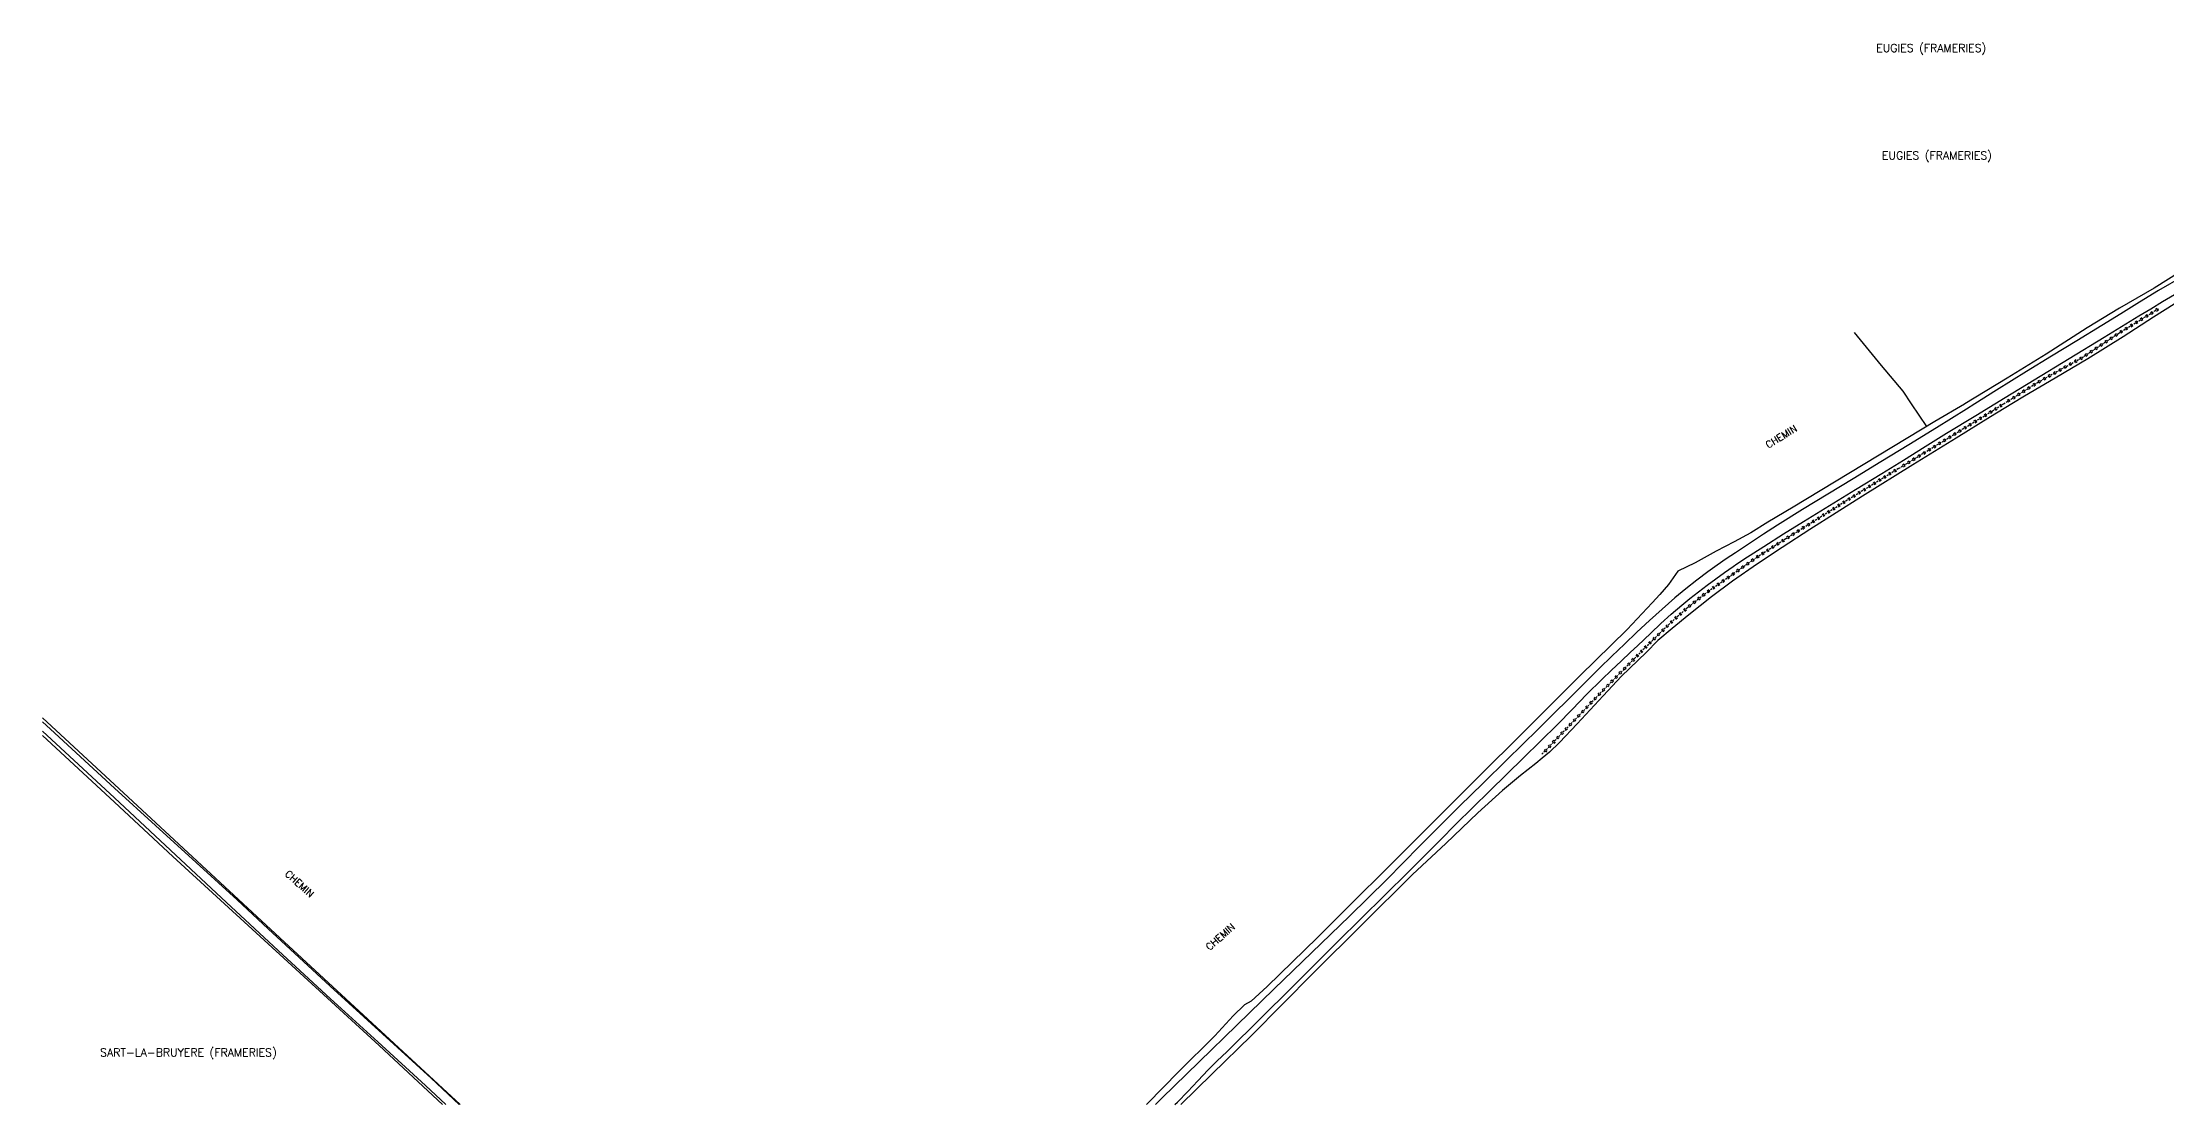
# Model space of a CAD drawing. Header units: millimetres. Extents: x 114000 to 115000, y 119000 to 120001.
# Drawn here: x 114000 to 114531, y 119000 to 119265 of the extents above; entities that cross this region are included whole.
import ezdxf
from ezdxf.enums import TextEntityAlignment as Align

# ---------------------------------------------------------------- set-up
doc = ezdxf.new("R2010")
doc.units = ezdxf.units.MM
doc.linetypes.add('DASHED', pattern=[0.75, 0.5, -0.25])
doc.layers.get('0').update_dxf_attribs({"linetype": 'CONTINUOUS'})
for name, color, linetype in [('W0071', 7, 'CONTINUOUS'), ('W0220', 5, 'DASHED'), ('W0330', 7, 'CONTINUOUS'), ('W0980', 7, 'CONTINUOUS'), ('W0989', 7, 'CONTINUOUS')]:
    doc.layers.add(name, color=color, linetype=linetype)
doc.styles.get("Standard").update_dxf_attribs({"font": 'romans.shx', "width": 0.85})

# ---------------------------------------------------------------- blocks, each defined once
blk = doc.blocks.new('t220o')
at = {"color": 0, "linetype": 'Continuous'}
for p, q in [((-0.25, 0.25), (0.25, 0.25)), ((-0.25, -0.25), (0.25, -0.25))]:
    blk.add_line(p, q, dxfattribs=at)

msp = doc.modelspace()

# ---------------------------------------------------------------- linework, layer by layer
at = {"layer": 'W0071'}
for points in [[(114547.26, 119213.65), (114541.08, 119210.22), (114534.9, 119206.79), (114528.78, 119203.27), (114524.05, 119200.41), (114519.35, 119197.5), (114514.64, 119194.59), (114508.35, 119190.74), (114502.05, 119186.89), (114495.76, 119183.04), (114488.27, 119178.37), (114482.89, 119175)], [(114487.87, 119175), (114490.43, 119176.56), (114497.72, 119181), (114506.45, 119186.32), (114515.18, 119191.63), (114523.91, 119196.93), (114526.86, 119198.74), (114529.82, 119200.55), (114532.79, 119202.33), (114537.72, 119205.18), (114542.68, 119207.97), (114547.65, 119210.76)], [(114482.89, 119175), (114480.79, 119173.69), (114473.29, 119169.03), (114466.37, 119164.77), (114459.43, 119160.53), (114452.5, 119156.28), (114446.18, 119152.43), (114439.86, 119148.59), (114433.59, 119144.67), (114430.08, 119142.4), (114426.58, 119140.1), (114423.08, 119137.8)], [(114425.18, 119136.21), (114430.15, 119139.36), (114435.11, 119142.5), (114440.08, 119145.63), (114446.58, 119149.64), (114453.11, 119153.62), (114459.62, 119157.61), (114465.04, 119160.96), (114470.44, 119164.3), (114475.85, 119167.64), (114483.13, 119172.11), (114487.87, 119175)], [(114423.08, 119137.8), (114420.77, 119136.24), (114418.47, 119134.67), (114416.2, 119133.06), (114413.39, 119130.95), (114410.63, 119128.76), (114407.93, 119126.53), (114404.72, 119123.74), (114401.57, 119120.87), (114398.46, 119117.97), (114395.32, 119115), (114392.2, 119111.99), (114389.1, 119108.97), (114385.27, 119105.17), (114381.45, 119101.35), (114377.63, 119097.54), (114373.73, 119093.71), (114369.82, 119089.88), (114365.91, 119086.06), (114360.02, 119080.27), (114354.13, 119074.48), (114348.27, 119068.66), (114344.15, 119064.51), (114340.05, 119060.35), (114335.93, 119056.21), (114326.6, 119047.06), (114317.19, 119037.99), (114307.79, 119028.92), (114298.43, 119019.81), (114289.07, 119010.69), (114279.73, 119001.55), (114278.16, 119000)], [(114282.95, 119000), (114283.61, 119000.58), (114286.23, 119003.21), (114288.73, 119005.94), (114291.27, 119008.64), (114293.58, 119010.93), (114295.93, 119013.19), (114298.27, 119015.45), (114302.29, 119019.4), (114306.3, 119023.36), (114310.31, 119027.33), (114314.76, 119031.76), (114319.2, 119036.19), (114323.64, 119040.62), (114329.56, 119046.45), (114335.49, 119052.26), (114341.39, 119058.1), (114345.33, 119062.07), (114349.26, 119066.04), (114353.2, 119070), (114361.65, 119078.33), (114370.14, 119086.6), (114378.58, 119094.93), (114382.28, 119098.68), (114385.97, 119102.44), (114389.7, 119106.16), (114392.08, 119108.46), (114394.48, 119110.73), (114396.88, 119113.01), (114398.55, 119114.59), (114400.22, 119116.17), (114401.9, 119117.74), (114404.44, 119120.1), (114407.01, 119122.44), (114409.63, 119124.71), (114411.71, 119126.4), (114413.83, 119128.05), (114415.98, 119129.68), (114418.13, 119131.27), (114420.31, 119132.84), (114422.51, 119134.39), (114423.4, 119135), (114424.29, 119135.6), (114425.18, 119136.21)], [(114018, 119079), (114001.97, 119093.73), (114000, 119095.56)], [(114000, 119093.25), (114018, 119076.57)], [(114104.14, 119000), (114097.12, 119006.6), (114088.75, 119014.27), (114080.33, 119021.89), (114071.93, 119029.54), (114064.16, 119036.71), (114056.4, 119043.91), (114048.64, 119051.09), (114038.44, 119060.41), (114028.22, 119069.71), (114018, 119079)], [(114018, 119076.57), (114032, 119063.5), (114046.01, 119050.43), (114060.05, 119037.4), (114071.93, 119026.51), (114083.84, 119015.65), (114095.7, 119004.74), (114100.77, 119000)]]:
    msp.add_lwpolyline(points, dxfattribs=at)
at = {"layer": 'W0220'}
for points in [[(114490.07, 119175), (114498.53, 119180.32), (114509.6, 119186.52), (114518.77, 119192.6), (114528.88, 119198.82)], [(114463.85, 119158.85), (114475.28, 119165.88), (114487.2, 119173.2), (114490.07, 119175)], [(114463.85, 119158.85), (114451.02, 119150.9), (114442.35, 119145.45), (114435.67, 119141.27), (114428.45, 119136.67), (114421.57, 119131.8), (114416.27, 119128.12), (114411.15, 119124.12), (114406.55, 119120.02), (114402.42, 119116), (114397.9, 119111.45), (114389.55, 119103), (114374.55, 119087.3)]]:
    msp.add_lwpolyline(points, dxfattribs=at)
at = {"layer": 'W0330'}
for points in [[(114606.27, 119247.13), (114596.02, 119241.77), (114584.3, 119235.32), (114575.48, 119230.52), (114563.82, 119223.77), (114551.88, 119217.77), (114543.57, 119213.33), (114537.1, 119209.77), (114527.73, 119203.9), (114519, 119198.87), (114510.97, 119193.97), (114500.73, 119187.42), (114491, 119181.42), (114480.42, 119175)], [(114593.47, 119231.93), (114582.17, 119226.2), (114570.92, 119220.18), (114559.27, 119214.5), (114551.32, 119210.63), (114545.37, 119207.57), (114543.1, 119206.18), (114537.82, 119202.78), (114535.98, 119201.23), (114532.68, 119199.9), (114527.5, 119196.63), (114519.93, 119191.73), (114511.13, 119186.22), (114502.97, 119181.38), (114495.3, 119176.93), (114492.12, 119175)], [(114452.73, 119192.85), (114459.47, 119184.58), (114464.88, 119178.17), (114467, 119175)], [(114467, 119175), (114470.82, 119169.35)], [(114480.42, 119175), (114480.27, 119174.9), (114472.9, 119170.62)], [(114492.12, 119175), (114486.8, 119171.77), (114478.2, 119166.4)], [(114472.9, 119170.62), (114437.5, 119149.15), (114431.2, 119145.47), (114426.9, 119142.77), (114422.75, 119140.5), (114418.22, 119138.2), (114412.97, 119135.32), (114408.67, 119133.22), (114406.3, 119129.85), (114404.17, 119127.37), (114402.22, 119125.27), (114396, 119118.62), (114384.22, 119107.02), (114344.7, 119067.7), (114318.65, 119041.72), (114306.02, 119029.5), (114302.05, 119025.77), (114300.42, 119024.9), (114297.57, 119022.12), (114292.95, 119017.17), (114283.9, 119008.17), (114276.15, 119000.27), (114275.87, 119000)], [(114478.2, 119166.4), (114467.37, 119159.75), (114454.82, 119151.9), (114441.65, 119143.6), (114434.75, 119139.12), (114428.6, 119135.05), (114422.35, 119130.72), (114417.05, 119126.77), (114411.42, 119122.32), (114407.22, 119118.87), (114403.7, 119115.85), (114400.75, 119112.87), (114394.6, 119106.97), (114390.02, 119102.1), (114383.5, 119095.05), (114379.12, 119090.37), (114376.57, 119088), (114374.75, 119086.47), (114373.22, 119085.2), (114369.35, 119082.2), (114364.87, 119078.4), (114358.7, 119072.85), (114350.7, 119065.2), (114342.4, 119057.42), (114329.8, 119044.95), (114317.62, 119032.87), (114302.1, 119017.27), (114292.2, 119007.6), (114284.46, 119000)], [(114000, 119096.58), (114009.03, 119088.23), (114018, 119079.9)], [(114018, 119075.47), (114000, 119092.16)], [(114018, 119079.9), (114059.33, 119041.6), (114104.36, 119000)], [(114099.93, 119000), (114084.15, 119014.7), (114032.6, 119061.92), (114018, 119075.47)]]:
    msp.add_lwpolyline(points, dxfattribs=at)

# ---------------------------------------------------------------- block references
at = {"layer": 'W0220'}
for p, rotation in [((114522.02, 119194.6), 31.57367686333484), ((114523.3, 119195.38), 31.57367686333484), ((114524.57, 119196.17), 31.57367686333484), ((114525.85, 119196.95), 31.57367686333484), ((114527.13, 119197.74), 31.57367686333484), ((114528.41, 119198.52), 31.57367686333484), ((114513.2, 119188.9), 33.56729207523165), ((114514.45, 119189.73), 33.56729207523165), ((114515.7, 119190.56), 33.56729207523165), ((114516.95, 119191.39), 33.56729207523165), ((114518.2, 119192.22), 33.56729207523165), ((114519.46, 119193.03), 31.57367686333484), ((114520.74, 119193.81), 31.57367686333484), ((114505.51, 119184.23), 29.2585996037703), ((114506.82, 119184.96), 29.2585996037703), ((114508.13, 119185.69), 29.2585996037703), ((114509.44, 119186.43), 29.2585996037703), ((114510.7, 119187.25), 33.56729207523165), ((114511.95, 119188.07), 33.56729207523165), ((114496.42, 119178.99), 32.13052938949813), ((114497.69, 119179.79), 32.13052938949813), ((114498.97, 119180.56), 29.2585996037703), ((114500.28, 119181.3), 29.2585996037703), ((114501.59, 119182.03), 29.2585996037703), ((114502.9, 119182.76), 29.2585996037703), ((114504.21, 119183.5), 29.2585996037703), ((114486.85, 119172.99), 31.54979231669163), ((114488.13, 119173.78), 32.1219983298142), ((114489.4, 119174.58), 32.1219983298142), ((114491.34, 119175.8), 32.13052938949813), ((114492.61, 119176.6), 32.13052938949813), ((114493.88, 119177.39), 32.13052938949813), ((114495.15, 119178.19), 32.13052938949813), ((114479.18, 119168.28), 31.54979231669163), ((114480.46, 119169.06), 31.54979231669163), ((114481.74, 119169.85), 31.54979231669163), ((114483.02, 119170.63), 31.54979231669163), ((114484.3, 119171.42), 31.54979231669163), ((114485.57, 119172.2), 31.54979231669163), ((114470.24, 119162.78), 31.59771493159205), ((114471.52, 119163.57), 31.59771493159205), ((114472.79, 119164.35), 31.59771493159205), ((114474.07, 119165.14), 31.59771493159205), ((114475.35, 119165.92), 31.54979231669163), ((114476.63, 119166.71), 31.54979231669163), ((114477.91, 119167.49), 31.54979231669163), ((114461.65, 119157.49), 211.778074477339), ((114462.93, 119158.28), 211.778074477339), ((114465.13, 119159.64), 31.59771493159205), ((114466.41, 119160.42), 31.59771493159205), ((114467.68, 119161.21), 31.59771493159205), ((114468.96, 119161.99), 31.59771493159205), ((114452.73, 119151.96), 211.778074477339), ((114454, 119152.75), 211.778074477339), ((114455.28, 119153.54), 211.778074477339), ((114456.55, 119154.33), 211.778074477339), ((114457.83, 119155.12), 211.778074477339), ((114459.1, 119155.91), 211.778074477339), ((114460.38, 119156.7), 211.778074477339), ((114445.1, 119147.18), 212.1625834593694), ((114446.37, 119147.98), 212.1625834593694), ((114447.64, 119148.78), 212.1625834593694), ((114448.91, 119149.57), 212.1625834593694), ((114450.18, 119150.37), 212.1625834593694), ((114451.45, 119151.17), 211.778074477339), ((114436.2, 119141.6), 212.0431289801979), ((114437.47, 119142.4), 212.0431289801979), ((114438.75, 119143.19), 212.0431289801979), ((114440.02, 119143.99), 212.0431289801979), ((114441.29, 119144.79), 212.0431289801979), ((114442.56, 119145.58), 212.1625834593694), ((114443.83, 119146.38), 212.1625834593694), ((114427.38, 119135.91), 215.2643010299472), ((114428.61, 119136.77), 212.5127827747526), ((114429.88, 119137.58), 212.5127827747526), ((114431.14, 119138.38), 212.5127827747526), ((114432.41, 119139.19), 212.5127827747526), ((114433.67, 119139.99), 212.5127827747526), ((114434.94, 119140.8), 212.5127827747526), ((114420.02, 119130.73), 214.7956555942403), ((114421.26, 119131.58), 214.7956555942403), ((114422.48, 119132.45), 215.2643010299472), ((114423.71, 119133.31), 215.2643010299472), ((114424.93, 119134.18), 215.2643010299472), ((114426.16, 119135.05), 215.2643010299472), ((114412.78, 119125.39), 218.015025451366), ((114413.96, 119126.32), 218.015025451366), ((114415.14, 119127.24), 218.015025451366), ((114416.33, 119128.16), 214.7956555942403), ((114417.56, 119129.02), 214.7956555942403), ((114418.79, 119129.87), 214.7956555942403), ((114407.1, 119120.5), 221.7107573215016), ((114408.22, 119121.5), 221.7107573215016), ((114409.34, 119122.5), 221.7107573215016), ((114410.46, 119123.5), 221.7107573215016), ((114411.6, 119124.47), 218.015025451366), ((114401.71, 119115.29), 225.2085311983138), ((114402.77, 119116.35), 224.1845568502799), ((114403.85, 119117.39), 224.1845568502799), ((114404.92, 119118.44), 224.1845568502799), ((114406, 119119.48), 224.1845568502799), ((114396.43, 119109.96), 225.341042278879), ((114397.48, 119111.03), 225.341042278879), ((114398.54, 119112.09), 225.2085311983138), ((114399.6, 119113.16), 225.2085311983138), ((114400.65, 119114.22), 225.2085311983138), ((114391.16, 119104.63), 225.341042278879), ((114392.21, 119105.69), 225.341042278879), ((114393.27, 119106.76), 225.341042278879), ((114394.32, 119107.83), 225.341042278879), ((114395.37, 119108.89), 225.341042278879), ((114385.95, 119099.23), 226.3061920939135), ((114386.98, 119100.31), 226.3061920939135), ((114388.02, 119101.4), 226.3061920939135), ((114389.06, 119102.48), 226.3061920939135), ((114390.1, 119103.56), 225.341042278879), ((114380.77, 119093.81), 226.3061920939135), ((114381.8, 119094.89), 226.3061920939135), ((114382.84, 119095.98), 226.3061920939135), ((114383.88, 119097.06), 226.3061920939135), ((114384.91, 119098.15), 226.3061920939135), ((114375.59, 119088.38), 226.3061920939135), ((114376.62, 119089.47), 226.3061920939135), ((114377.66, 119090.55), 226.3061920939135), ((114378.69, 119091.64), 226.3061920939135), ((114379.73, 119092.72), 226.3061920939135)]:
    msp.add_blockref('t220o', p, dxfattribs=dict(at, rotation=rotation))

# ---------------------------------------------------------------- texts
at = {"layer": 'W0980'}
for s, p in [('EUGIES (FRAMERIES)', (114472, 119263.71)), ('EUGIES (FRAMERIES)', (114473.43, 119236.9)), ('SART-LA-BRUYERE (FRAMERIES)', (114036.48, 119012.86))]:
    msp.add_text(s, height=2, dxfattribs=at).set_placement(p, align=Align.MIDDLE)
at = {"layer": 'W0989'}
for rotation, p in [(31.6254, (114431.28, 119163.78)), (318.0544, (114060.41, 119057.38)), (41.4938, (114291.66, 119038.34))]:
    msp.add_text('CHEMIN', height=1.75, rotation=rotation, dxfattribs=at).set_placement(p)

doc.saveas('drawing.dxf')
